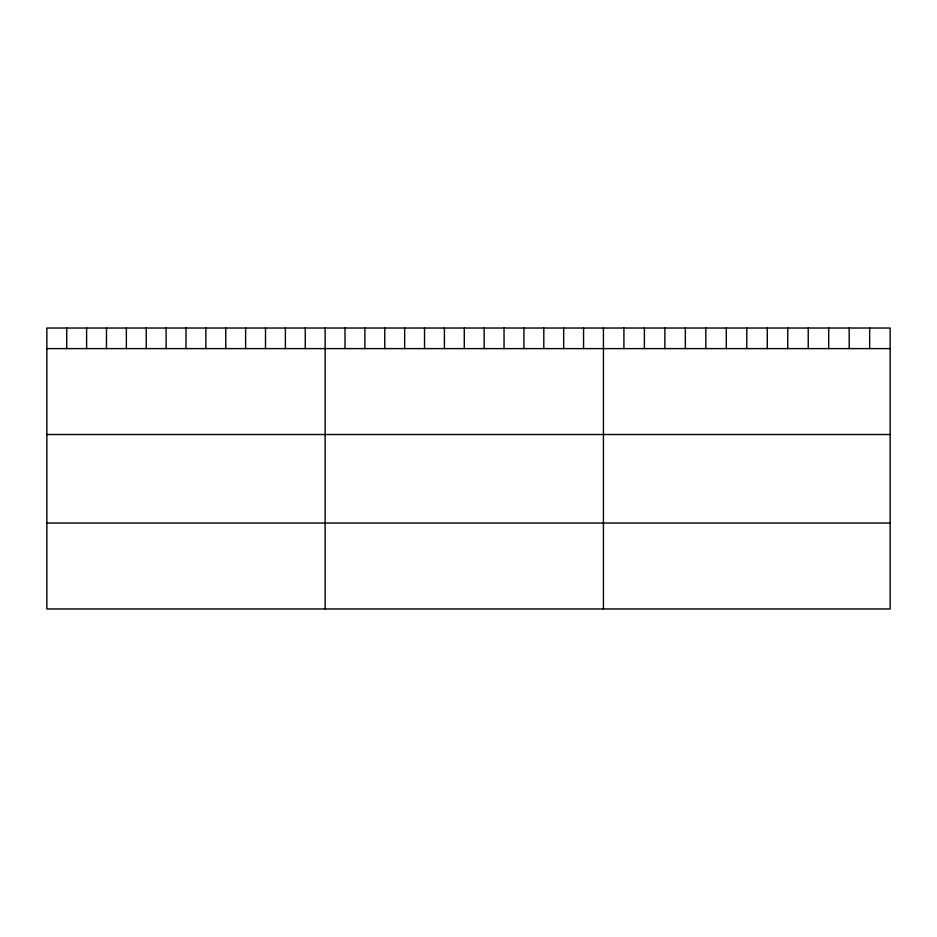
<?xml version="1.0" encoding="UTF-8"?>
<svg xmlns="http://www.w3.org/2000/svg" width="937" height="937" viewBox="0 0 937 937"><rect width="100%" height="100%" fill="white"/><g stroke="black" fill="none" stroke-linecap="round" stroke-linejoin="round"><path stroke-width="1.41" d="M890.15 348.611L890.15 608.968L46.85 608.968L46.85 328.032L890.15 328.032L890.15 348.611L46.85 348.611M46.85 434.522L890.15 434.522M46.85 523.045L890.15 523.045M869.665 328.032L869.665 348.611M849.191 328.032L849.191 348.611M828.706 328.032L828.706 348.611M808.233 328.032L808.233 348.611M787.748 328.032L787.748 348.611M767.274 328.032L767.274 348.611M746.789 328.032L746.789 348.611M726.304 328.032L726.304 348.611M705.83 328.032L705.83 348.611M685.345 328.032L685.345 348.611M664.872 328.032L664.872 348.611M644.387 328.032L644.387 348.611M623.913 328.032L623.913 348.611M603.428 328.032L603.428 608.968M583.552 328.032L583.552 348.611M563.676 328.032L563.676 348.611M543.8 328.032L543.8 348.611M523.912 328.032L523.912 348.611M504.036 328.032L504.036 348.611M484.16 328.032L484.16 348.611M464.283 328.032L464.283 348.611M444.407 328.032L444.407 348.611M424.531 328.032L424.531 348.611M404.655 328.032L404.655 348.611M384.767 328.032L384.767 348.611M364.891 328.032L364.891 348.611M345.015 328.032L345.015 348.611M325.139 328.032L325.139 608.968M305.263 328.032L305.263 348.611M285.387 328.032L285.387 348.611M265.511 328.032L265.511 348.611M245.623 328.032L245.623 348.611M225.747 328.032L225.747 348.611M205.871 328.032L205.871 348.611M185.994 328.032L185.994 348.611M166.118 328.032L166.118 348.611M146.242 328.032L146.242 348.611M126.366 328.032L126.366 348.611M106.478 328.032L106.478 348.611M86.602 328.032L86.602 348.611M66.726 328.032L66.726 348.611"/></g></svg>
